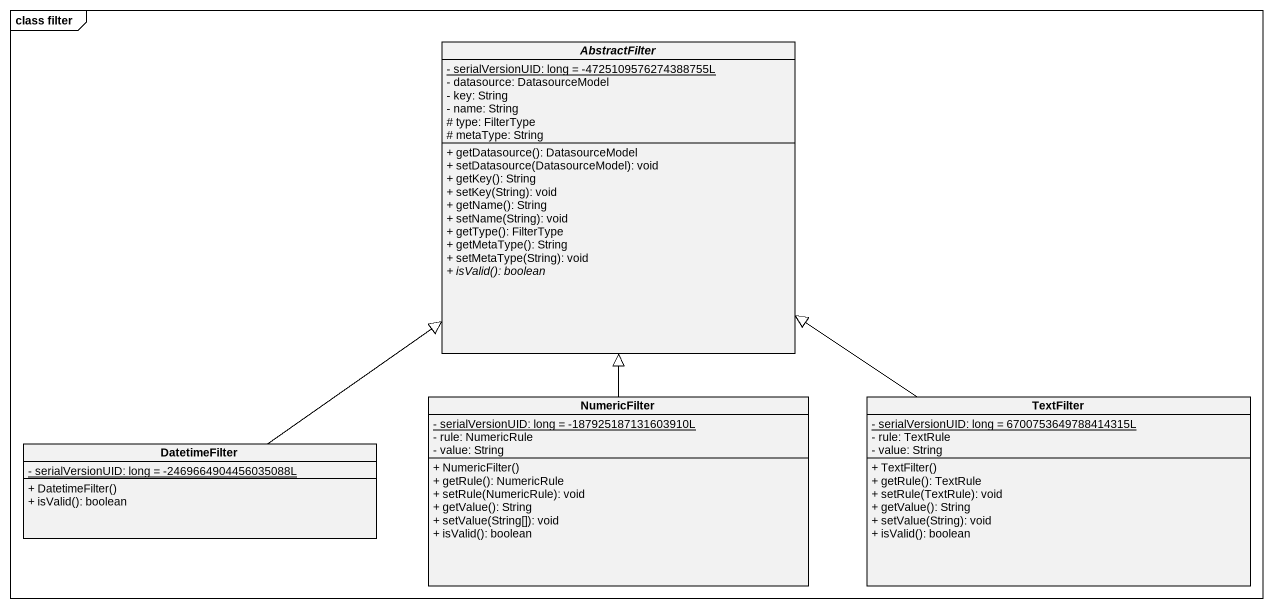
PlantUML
@startuml
mainframe class filter
hide circle
hide empty members
skinparam classAttributeIconSize 0
abstract class AbstractFilter {
  {static} - serialVersionUID: long = -4725109576274388755L
  - datasource: DatasourceModel
  - key: String
  - name: String
  # type: FilterType
  # metaType: String
  + getDatasource(): DatasourceModel
  + setDatasource(DatasourceModel): void
  + getKey(): String
  + setKey(String): void
  + getName(): String
  + setName(String): void
  + getType(): FilterType
  + getMetaType(): String
  + setMetaType(String): void
  {abstract} + isValid(): boolean
}
class NumericFilter {
  {static} - serialVersionUID: long = -187925187131603910L
  - rule: NumericRule
  - value: String
  + NumericFilter()
  + getRule(): NumericRule
  + setRule(NumericRule): void
  + getValue(): String
  + setValue(String[]): void
  + isValid(): boolean
}
class TextFilter {
  {static} - serialVersionUID: long = 6700753649788414315L
  - rule: TextRule
  - value: String
  + TextFilter()
  + getRule(): TextRule
  + setRule(TextRule): void
  + getValue(): String
  + setValue(String): void
  + isValid(): boolean
}
class DatetimeFilter {
  {static} - serialVersionUID: long = -2469664904456035088L
  + DatetimeFilter()
  + isValid(): boolean
}
NumericFilter -up-|> AbstractFilter
TextFilter -up-|> AbstractFilter
DatetimeFilter -up-|> AbstractFilter
@enduml
